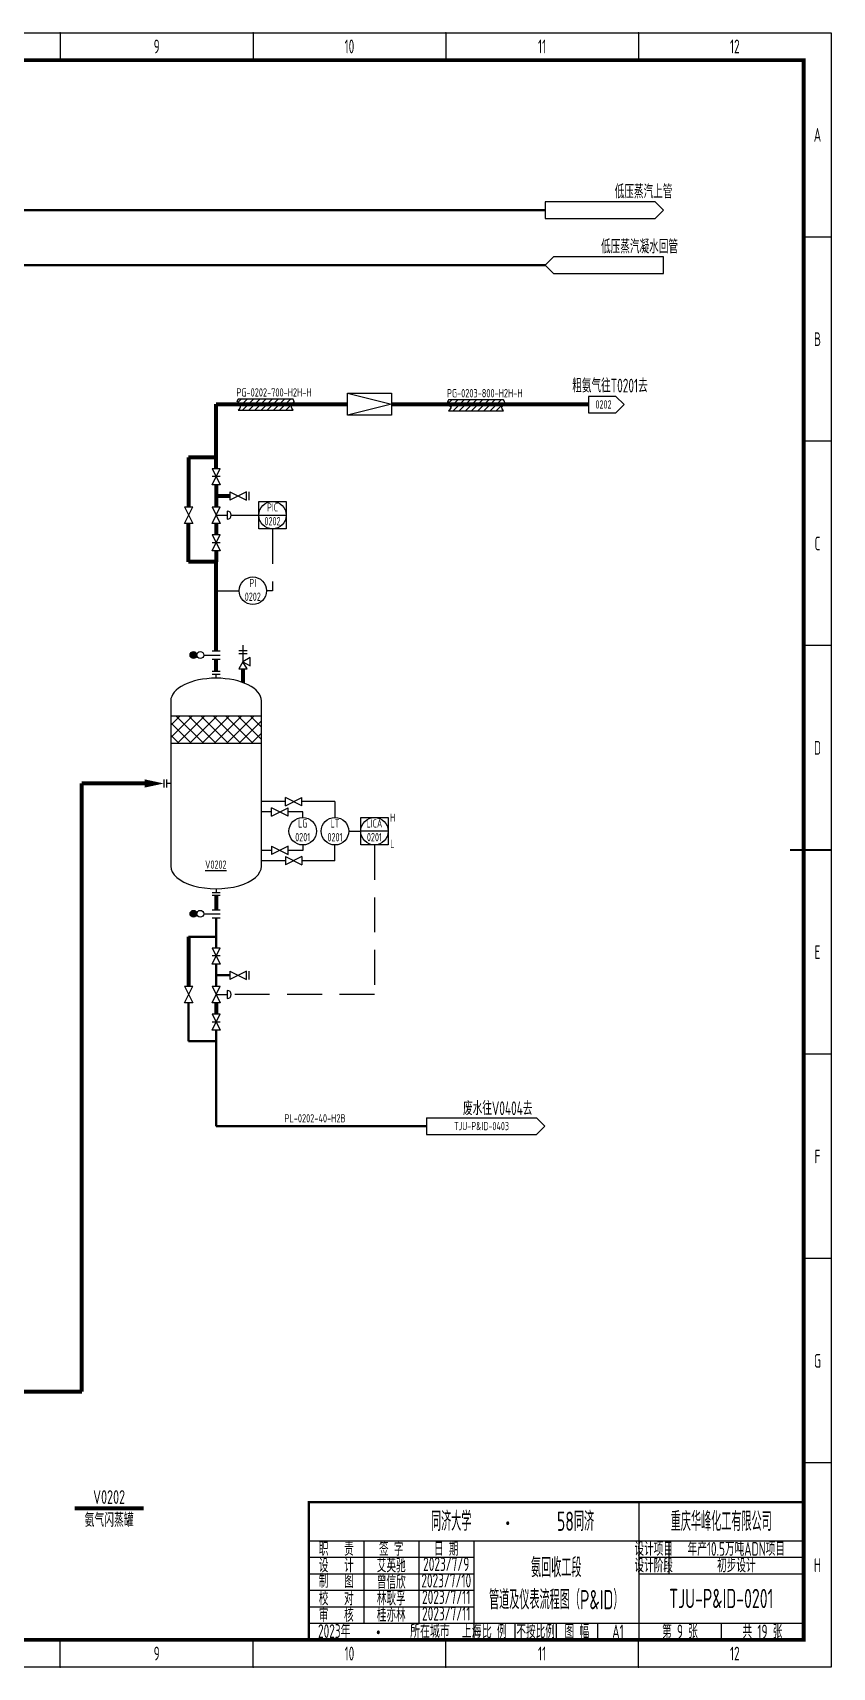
# Model space of a CAD drawing. Header units: millimetres. Extents: x 453 to 7190, y 523 to 4294.
# Drawn here: x 1694 to 1985, y 2111 to 2705 of the extents above; entities that cross this region are included whole.
import ezdxf

# ---------------------------------------------------------------- set-up
doc = ezdxf.new("R2010")
doc.units = ezdxf.units.MM
doc.linetypes.add('DASHED', pattern=[19.05, 12.7, -6.35])
for name, color, linetype, lineweight in [('01-主物流线-粗实线', 134, 'Continuous', 80), ('02-次要物流线-中粗线', 30, 'Continuous', 40), ('03-设备外轮廓线-细实线', 7, 'Continuous', 25), ('04-设备内部件-细实线', 170, 'Continuous', 25), ('05-图框与标题栏', 7, 'Continuous', 25), ('06-公用工程-中、低压蒸汽与凝水回管', 14, 'Continuous', 40), ('08-进出物流标志', 7, 'Continuous', 25), ('09-文本', 7, 'Continuous', 25), ('10-流股接续标志', 7, 'Continuous', 25), ('11-文本', 7, 'Continuous', 25), ('11-管道组合号', 50, 'Continuous', 15), ('11-阀门与管件', 102, 'Continuous', 25), ('12-信号线', 226, 'DASHED', 25), ('12-设备位号线', 7, 'Continuous', 80), ('13-电动气动信号线', 226, 'DASHED', 25), ('14-箭头', 7, 'Continuous', 25), ('15-仪表', 190, 'Continuous', 25), ('16-阀门与管件', 102, 'Continuous', 25), ('A设备轮廓', 7, 'Continuous', 25)]:
    doc.layers.add(name, color=color, linetype=linetype, lineweight=lineweight)
doc.layers.add('TITLE', color=7, linetype='Continuous')
doc.styles.add('3-gbcbig', font='gbenor.shx', dxfattribs={"width": 0.7, "height": 3, "bigfont": 'gbcbig.shx'})
doc.styles.add('5-gbcbig', font='gbenor.shx', dxfattribs={"width": 0.7, "height": 5, "bigfont": 'gbcbig.shx'})
doc.styles.add('7-gbcbig', font='gbenor.shx', dxfattribs={"width": 0.7, "height": 7, "bigfont": 'gbcbig.shx'})
doc.styles.get("Standard").update_dxf_attribs({"font": 'arial.ttf'})
doc.styles.add('头号烷家', font='gbenor.shx', dxfattribs={"width": 0.75, "height": 3, "bigfont": 'gbcbig.shx'})
pattern_1 = [(45, (1087.1053, -80.7355), (-2.245064, 2.245064), []), (135, (1087.1053, -80.7355), (-2.245064, -2.245064), [])]

# ---------------------------------------------------------------- blocks, each defined once
blk = doc.blocks.new('管道组合号')
at = {"layer": '11-管道组合号', "style": '头号烷家', "width": 0.75}
blk.add_attdef('管道组合号', (-4.3, 3.13), '', height=3, dxfattribs=at)

msp = doc.modelspace()

# ---------------------------------------------------------------- hatches: boundary and pattern name
at = {"layer": '04-设备内部件-细实线'}
h = msp.add_hatch(dxfattribs=at)
h.set_pattern_fill('ANSI37', color=256)
h.set_pattern_definition(pattern_1)
h.paths.add_polyline_path([(1777.49, 2456.83), (1744.49, 2456.83), (1744.49, 2446.83), (1777.49, 2446.83)])
h = msp.add_hatch(dxfattribs=at)
h.set_pattern_fill('ANSI37', color=256)
h.set_pattern_definition(pattern_1)
h.paths.add_polyline_path([(1777.49, 2456.83), (1744.49, 2456.83), (1744.49, 2446.83), (1777.49, 2446.83)])
at = {"layer": '16-阀门与管件'}
for points in [[(1753.99, 2478.99, 1), (1751.49, 2478.99, 1)], [(1753.99, 2478.99, 1), (1751.49, 2478.99, 1)], [(1753.99, 2384.97, 1), (1751.49, 2384.97, 1)], [(1753.99, 2384.97, 1), (1751.49, 2384.97, 1)]]:
    msp.add_hatch(color=256, dxfattribs=at).paths.add_polyline_path(points)
at = {"layer": 'A设备轮廓', "ltscale": 0.25}
h = msp.add_hatch(dxfattribs=at)
h.set_pattern_fill('ANSI31', color=256, scale=0.5, angle=180, style=0)
h.set_pattern_definition([(225, (3608.8944, 5230.2719), (1.122532, -1.122532), [])])
edge = h.paths.add_edge_path()
edge.add_spline(control_points=[(1768.98, 2572.02), (1768.69, 2571.49), (1768.09, 2570.39), (1770.36, 2569.51), (1769.44, 2568.51), (1768.98, 2568.02)], knot_values=[0, 0, 0, 0, 1.52304, 3.144702, 4.721047, 4.721047, 4.721047, 4.721047], degree=3, periodic=0)
edge.add_line((1768.98, 2568.02), (1788.98, 2568.02))
edge.add_spline(control_points=[(1788.98, 2568.02), (1788.62, 2568.51), (1787.88, 2569.52), (1789.77, 2570.57), (1789.23, 2571.57), (1788.98, 2572.02)], knot_values=[0, 0, 0, 0, 1.52304, 3.144702, 4.487312, 4.487312, 4.487312, 4.487312], degree=3, periodic=0)
edge.add_line((1788.98, 2572.02), (1768.98, 2572.02))
h = msp.add_hatch(dxfattribs=at)
h.set_pattern_fill('ANSI31', color=256, scale=0.5, angle=180, style=0)
h.set_pattern_definition([(225, (3685.4445, 5229.9914), (1.122532, -1.122532), [])])
edge = h.paths.add_edge_path()
edge.add_spline(control_points=[(1845.53, 2571.74), (1845.24, 2571.21), (1844.64, 2570.11), (1846.91, 2569.23), (1845.99, 2568.23), (1845.53, 2567.74)], knot_values=[0, 0, 0, 0, 1.52304, 3.144702, 4.721047, 4.721047, 4.721047, 4.721047], degree=3, periodic=0)
edge.add_line((1845.53, 2567.74), (1865.53, 2567.74))
edge.add_spline(control_points=[(1865.53, 2567.74), (1865.17, 2568.23), (1864.43, 2569.24), (1866.32, 2570.29), (1865.78, 2571.29), (1865.53, 2571.74)], knot_values=[0, 0, 0, 0, 1.52304, 3.144702, 4.487312, 4.487312, 4.487312, 4.487312], degree=3, periodic=0)
edge.add_line((1865.53, 2571.74), (1845.53, 2571.74))

# ---------------------------------------------------------------- linework, layer by layer
for p, q in [((1906.34, 2573.01), (1896.34, 2573.01)), ((1896.34, 2573.01), (1896.34, 2567.01)), ((1909.34, 2570.01), (1906.34, 2573.01)), ((1896.34, 2567.01), (1906.34, 2567.01)), ((1906.34, 2567.01), (1909.34, 2570.01)), ((1762.49, 2473.08), (1759.49, 2473.08)), ((1762.49, 2473.08), (1759.49, 2473.08)), ((1759.49, 2472.08), (1762.49, 2472.08)), ((1759.49, 2472.08), (1762.49, 2472.08)), ((1760.99, 2470.58), (1760.99, 2472.08)), ((1760.99, 2470.58), (1760.99, 2472.08)), ((1741.99, 2433.83), (1741.99, 2430.83)), ((1741.99, 2433.83), (1741.99, 2430.83)), ((1742.99, 2433.83), (1742.99, 2430.83)), ((1742.99, 2433.83), (1742.99, 2430.83)), ((1744.49, 2432.33), (1742.99, 2432.33)), ((1744.49, 2432.33), (1742.99, 2432.33)), ((1760.99, 2394.08), (1760.99, 2392.58)), ((1760.99, 2394.08), (1760.99, 2392.58)), ((1762.49, 2392.58), (1759.49, 2392.58)), ((1762.49, 2392.58), (1759.49, 2392.58)), ((1762.49, 2391.58), (1759.49, 2391.58)), ((1762.49, 2391.58), (1759.49, 2391.58))]:
    msp.add_line(p, q)
at = {"layer": '01-主物流线-粗实线'}
for p, q in [((1760.99, 2550.83), (1760.99, 2570.15)), ((1760.99, 2570.15), (1808.78, 2570.15)), ((1824.78, 2570.15), (1896.35, 2570.15)), ((1760.99, 2550.83), (1750.99, 2550.83)), ((1750.99, 2550.83), (1750.99, 2532.83)), ((1760.99, 2550.83), (1750.99, 2550.83)), ((1750.99, 2550.83), (1750.99, 2532.83)), ((1760.99, 2546.83), (1760.99, 2550.83)), ((1760.99, 2546.83), (1760.99, 2550.83)), ((1760.99, 2540.83), (1760.99, 2532.83)), ((1760.99, 2540.83), (1760.99, 2532.83)), ((1760.99, 2536.83), (1765.99, 2536.83)), ((1760.99, 2536.83), (1765.99, 2536.83)), ((1750.99, 2512.83), (1750.99, 2526.83)), ((1750.99, 2512.83), (1750.99, 2526.83)), ((1760.99, 2526.83), (1760.99, 2522.83)), ((1760.99, 2526.83), (1760.99, 2522.83)), ((1760.99, 2512.83), (1750.99, 2512.83)), ((1760.99, 2512.83), (1750.99, 2512.83)), ((1760.99, 2516.83), (1760.99, 2512.83)), ((1760.99, 2516.83), (1760.99, 2512.83)), ((1760.99, 2480.49), (1760.99, 2512.83)), ((1760.99, 2480.49), (1760.99, 2512.83)), ((1760.99, 2473.08), (1760.99, 2477.49)), ((1760.99, 2473.08), (1760.99, 2477.49)), ((1770.75, 2473.99), (1770.75, 2468.99)), ((1770.75, 2473.99), (1770.75, 2468.99)), ((1712.13, 2211.43), (1712.13, 2432.33)), ((1734.99, 2432.33), (1712.13, 2432.33)), ((1760.99, 2391.58), (1760.99, 2386.47)), ((1750.99, 2376.65), (1750.99, 2358.65)), ((1760.99, 2352.65), (1760.99, 2348.65)), ((1593.52, 2211.43), (1712.13, 2211.43))]:
    msp.add_line(p, q, dxfattribs=at)
at = {"layer": '02-次要物流线-中粗线'}
for p, q in [((1760.99, 2391.58), (1760.99, 2386.47)), ((1760.99, 2376.65), (1760.99, 2383.47)), ((1760.99, 2376.65), (1760.99, 2383.47)), ((1760.99, 2376.65), (1750.99, 2376.65)), ((1760.99, 2376.65), (1750.99, 2376.65)), ((1750.99, 2376.65), (1750.99, 2358.65)), ((1760.99, 2372.65), (1760.99, 2376.65)), ((1760.99, 2372.65), (1760.99, 2376.65)), ((1760.99, 2366.65), (1760.99, 2358.65)), ((1760.99, 2366.65), (1760.99, 2358.65)), ((1760.99, 2362.65), (1765.99, 2362.65)), ((1760.99, 2362.65), (1765.99, 2362.65)), ((1750.99, 2338.65), (1750.99, 2352.65)), ((1750.99, 2338.65), (1750.99, 2352.65)), ((1760.99, 2352.65), (1760.99, 2348.65)), ((1760.99, 2342.65), (1760.99, 2338.65)), ((1760.99, 2342.65), (1760.99, 2338.65)), ((1760.99, 2338.65), (1750.99, 2338.65)), ((1760.99, 2338.65), (1750.99, 2338.65)), ((1760.99, 2338.65), (1760.99, 2307.83)), ((1760.99, 2307.83), (1837.5, 2307.83))]:
    msp.add_line(p, q, dxfattribs=at)
at = {"layer": '03-设备外轮廓线-细实线'}
for p, q in [((1744.49, 2462.33), (1744.49, 2402.33)), ((1744.49, 2462.33), (1744.49, 2402.33)), ((1777.49, 2402.33), (1777.49, 2462.33)), ((1777.49, 2402.33), (1777.49, 2462.33))]:
    msp.add_line(p, q, dxfattribs=at)
for centre, start_param, end_param in [((1760.99, 2462.33), 3.141593, 6.283185), ((1760.99, 2462.33), 3.141593, 6.283185), ((1760.99, 2402.33), 0, 3.141593), ((1760.99, 2402.33), 0, 3.141593)]:
    msp.add_ellipse(centre, major_axis=(-16.5, 0), ratio=0.5, start_param=start_param, end_param=end_param, dxfattribs=at)
at = {"layer": '04-设备内部件-细实线'}
for p, q in [((1777.49, 2456.83), (1744.49, 2456.83)), ((1777.49, 2456.83), (1744.49, 2456.83)), ((1777.49, 2446.83), (1744.49, 2446.83)), ((1777.49, 2446.83), (1744.49, 2446.83))]:
    msp.add_line(p, q, dxfattribs=at)
at = {"layer": '05-图框与标题栏'}
for p, q in [((1704.33, 2705.16), (1704.33, 2695.16)), ((1774.42, 2705.16), (1774.42, 2695.16)), ((1844.5, 2705.16), (1844.5, 2695.16)), ((1914.58, 2705.16), (1914.58, 2695.16)), ((1984.67, 2630.91), (1974.67, 2630.91)), ((1984.67, 2556.66), (1974.67, 2556.66)), ((1984.67, 2482.41), (1974.67, 2482.41)), ((1984.67, 2333.91), (1974.67, 2333.91)), ((1984.67, 2259.66), (1974.67, 2259.66)), ((1984.67, 2185.41), (1974.67, 2185.41)), ((1914.67, 2171.16), (1914.67, 2121.16)), ((1794.67, 2157.16), (1974.67, 2157.16)), ((1814.67, 2157.16), (1814.67, 2127.16)), ((1834.67, 2157.16), (1834.67, 2127.16)), ((1854.67, 2157.16), (1854.67, 2121.16)), ((1925.67, 2157.16), (1925.67, 2145.16)), ((1794.67, 2151.16), (1854.67, 2151.16)), ((1914.67, 2151.16), (1974.67, 2151.16)), ((1794.67, 2145.16), (1854.67, 2145.16)), ((1914.67, 2145.16), (1974.67, 2145.16)), ((1794.67, 2139.16), (1854.67, 2139.16)), ((1794.67, 2133.16), (1854.67, 2133.16)), ((1794.67, 2127.16), (1974.67, 2127.16)), ((1869.67, 2127.16), (1869.67, 2121.16)), ((1884.67, 2127.16), (1884.67, 2121.16)), ((1899.67, 2127.16), (1899.67, 2121.16)), ((1944.67, 2127.16), (1944.67, 2121.16)), ((1704.33, 2111.16), (1704.33, 2121.16)), ((1774.42, 2111.16), (1774.42, 2121.16)), ((1844.5, 2111.16), (1844.5, 2121.16)), ((1914.58, 2111.16), (1914.58, 2121.16))]:
    msp.add_line(p, q, dxfattribs=at)
at = {"layer": '05-图框与标题栏', "const_width": 1.4}
msp.add_lwpolyline([(1168.67, 2695.16), (1168.67, 2121.16), (1974.67, 2121.16), (1974.67, 2695.16)], close=True, dxfattribs=at)
at = {"layer": '05-图框与标题栏', "const_width": 0.8}
for points in [[(1984.67, 2408.16), (1969.67, 2408.16)], [(1974.67, 2171.16), (1794.67, 2171.16), (1794.67, 2121.16)]]:
    msp.add_lwpolyline(points, dxfattribs=at)
at = {"layer": '05-图框与标题栏'}
for p in [(1704.33, 2705.16), (1704.33, 2705.16), (1704.33, 2705.16), (1774.42, 2705.16), (1774.42, 2705.16), (1774.42, 2705.16), (1844.5, 2705.16), (1844.5, 2705.16), (1844.5, 2705.16), (1914.58, 2705.16), (1914.58, 2705.16), (1914.58, 2705.16), (1984.67, 2630.91), (1984.67, 2556.66), (1984.67, 2482.41), (1984.67, 2408.16), (1984.67, 2333.91), (1984.67, 2259.66), (1984.67, 2185.41), (1704.33, 2111.16), (1774.42, 2111.16), (1844.5, 2111.16), (1914.58, 2111.16)]:
    msp.add_point(p, dxfattribs=at)
at = {"layer": '06-公用工程-中、低压蒸汽与凝水回管'}
for p, q in [((1261.64, 2640.69), (1880.7, 2640.69)), ((1261.64, 2620.69), (1880.7, 2620.69))]:
    msp.add_line(p, q, dxfattribs=at)
at = {"layer": '08-进出物流标志'}
for p, q in [((1837.5, 2310.83), (1877.5, 2310.83)), ((1837.5, 2310.83), (1837.5, 2304.83)), ((1880.5, 2307.83), (1877.5, 2310.83)), ((1837.5, 2304.83), (1877.5, 2304.83)), ((1880.5, 2307.83), (1877.5, 2304.83))]:
    msp.add_line(p, q, dxfattribs=at)
at = {"layer": '10-流股接续标志'}
for p, q in [((1920.7, 2643.69), (1880.7, 2643.69)), ((1880.7, 2643.69), (1880.7, 2637.69)), ((1923.7, 2640.69), (1920.7, 2643.69)), ((1880.7, 2637.69), (1920.7, 2637.69)), ((1920.7, 2637.69), (1923.7, 2640.69)), ((1883.7, 2623.69), (1880.7, 2620.69)), ((1880.7, 2620.69), (1883.7, 2617.69)), ((1923.7, 2623.69), (1883.7, 2623.69)), ((1923.7, 2617.69), (1923.7, 2623.69)), ((1883.7, 2617.69), (1923.7, 2617.69))]:
    msp.add_line(p, q, dxfattribs=at)
at = {"layer": '11-阀门与管件'}
for p, q in [((1808.78, 2566.15), (1808.78, 2574.15)), ((1808.78, 2574.15), (1824.78, 2574.15)), ((1808.78, 2574.15), (1824.78, 2570.15)), ((1824.78, 2574.15), (1824.78, 2566.15)), ((1824.78, 2570.15), (1808.78, 2566.15)), ((1824.78, 2566.15), (1808.78, 2566.15))]:
    msp.add_line(p, q, dxfattribs=at)
at = {"layer": '12-信号线'}
for p, q in [((1766.49, 2529.83), (1776.49, 2529.83)), ((1766.49, 2529.83), (1776.49, 2529.83)), ((1781.49, 2524.83), (1781.49, 2502.37)), ((1781.49, 2524.83), (1781.49, 2502.37)), ((1781.49, 2502.37), (1779.33, 2502.37)), ((1781.49, 2502.37), (1779.33, 2502.37))]:
    msp.add_line(p, q, dxfattribs=at)
at = {"layer": '12-设备位号线'}
msp.add_line((1734.58, 2168.87), (1709.58, 2168.87), dxfattribs=at)
at = {"layer": '13-电动气动信号线'}
for p, q in [((1818.55, 2409.99), (1818.55, 2355.65)), ((1818.55, 2409.99), (1818.55, 2355.65)), ((1818.55, 2355.65), (1766.49, 2355.65)), ((1818.55, 2355.65), (1766.49, 2355.65))]:
    msp.add_line(p, q, dxfattribs=at)
at = {"layer": '14-箭头'}
msp.add_lwpolyline([(1741.99, 2432.33, 0, 3, 0), (1734.99, 2432.33, 3, 3, 0)], format="xyseb", dxfattribs=at)
msp.add_lwpolyline([(1741.99, 2432.33, 0, 3, 0), (1734.99, 2432.33, 3, 3, 0)], format="xyseb", dxfattribs=at)
at = {"layer": '15-仪表'}
for p, q in [((1776.49, 2524.83), (1776.49, 2534.83)), ((1776.49, 2534.83), (1781.49, 2534.83)), ((1776.49, 2524.83), (1776.49, 2534.83)), ((1776.49, 2534.83), (1781.49, 2534.83)), ((1781.49, 2534.83), (1786.49, 2534.83)), ((1781.49, 2534.83), (1786.49, 2534.83)), ((1786.49, 2534.83), (1786.49, 2524.83)), ((1786.49, 2534.83), (1786.49, 2524.83)), ((1776.49, 2529.83), (1786.49, 2529.83)), ((1776.49, 2529.83), (1786.49, 2529.83)), ((1786.49, 2524.83), (1776.49, 2524.83)), ((1786.49, 2524.83), (1776.49, 2524.83)), ((1760.99, 2502.37), (1769.33, 2502.37)), ((1760.99, 2502.37), (1769.33, 2502.37)), ((1786.18, 2425.72), (1777.49, 2425.72)), ((1786.18, 2425.72), (1777.49, 2425.72)), ((1804.21, 2425.72), (1792.18, 2425.72)), ((1804.21, 2425.72), (1792.18, 2425.72)), ((1804.21, 2425.72), (1804.21, 2419.99)), ((1804.21, 2425.72), (1804.21, 2419.99)), ((1781.17, 2421.99), (1777.49, 2421.99)), ((1781.17, 2421.99), (1777.49, 2421.99)), ((1792.47, 2421.99), (1787.17, 2421.99)), ((1792.47, 2421.99), (1787.17, 2421.99)), ((1792.47, 2419.99), (1792.47, 2421.99)), ((1792.47, 2419.99), (1792.47, 2421.99)), ((1813.55, 2409.99), (1813.55, 2419.99)), ((1813.55, 2419.99), (1823.55, 2419.99)), ((1813.55, 2409.99), (1813.55, 2419.99)), ((1813.55, 2419.99), (1823.55, 2419.99)), ((1823.55, 2419.99), (1823.55, 2409.99)), ((1823.55, 2419.99), (1823.55, 2409.99)), ((1809.21, 2414.99), (1813.55, 2414.99)), ((1809.21, 2414.99), (1813.55, 2414.99)), ((1823.55, 2414.99), (1813.55, 2414.99)), ((1823.55, 2414.99), (1813.55, 2414.99)), ((1781.17, 2407.99), (1777.49, 2407.99)), ((1781.17, 2407.99), (1777.49, 2407.99)), ((1792.47, 2407.99), (1787.17, 2407.99)), ((1792.47, 2407.99), (1787.17, 2407.99)), ((1792.47, 2409.99), (1792.47, 2407.99)), ((1792.47, 2409.99), (1792.47, 2407.99)), ((1804.21, 2404.26), (1804.21, 2409.99)), ((1804.21, 2404.26), (1804.21, 2409.99)), ((1823.55, 2409.99), (1813.55, 2409.99)), ((1823.55, 2409.99), (1813.55, 2409.99)), ((1786.18, 2404.26), (1777.49, 2404.26)), ((1786.18, 2404.26), (1777.49, 2404.26)), ((1804.21, 2404.26), (1792.18, 2404.26)), ((1804.21, 2404.26), (1792.18, 2404.26))]:
    msp.add_line(p, q, dxfattribs=at)
for centre in [(1781.49, 2529.83), (1781.49, 2529.83), (1774.33, 2502.37), (1774.33, 2502.37), (1792.47, 2414.99), (1792.47, 2414.99), (1804.21, 2414.99), (1804.21, 2414.99), (1818.55, 2414.99), (1818.55, 2414.99)]:
    msp.add_circle(centre, 5, dxfattribs=at)
at = {"layer": '16-阀门与管件'}
for p, q in [((1759.49, 2546.83), (1762.49, 2546.83)), ((1759.49, 2546.83), (1762.49, 2540.83)), ((1759.49, 2540.83), (1762.49, 2546.83)), ((1759.49, 2546.83), (1762.49, 2546.83)), ((1759.49, 2546.83), (1762.49, 2540.83)), ((1759.49, 2540.83), (1762.49, 2546.83)), ((1762.49, 2543.83), (1759.49, 2543.83)), ((1762.49, 2543.83), (1759.49, 2543.83)), ((1762.49, 2540.83), (1759.49, 2540.83)), ((1762.49, 2540.83), (1759.49, 2540.83)), ((1765.99, 2538.33), (1765.99, 2535.33)), ((1771.99, 2538.33), (1765.99, 2535.33)), ((1765.99, 2538.33), (1771.99, 2535.33)), ((1765.99, 2538.33), (1765.99, 2535.33)), ((1771.99, 2538.33), (1765.99, 2535.33)), ((1765.99, 2538.33), (1771.99, 2535.33)), ((1771.99, 2535.33), (1771.99, 2538.33)), ((1771.99, 2535.33), (1771.99, 2538.33)), ((1772.99, 2535.33), (1772.99, 2538.33)), ((1772.99, 2535.33), (1772.99, 2538.33)), ((1749.49, 2532.83), (1752.49, 2532.83)), ((1749.49, 2532.83), (1752.49, 2526.83)), ((1749.49, 2526.83), (1752.49, 2532.83)), ((1749.49, 2532.83), (1752.49, 2532.83)), ((1749.49, 2532.83), (1752.49, 2526.83)), ((1749.49, 2526.83), (1752.49, 2532.83)), ((1759.49, 2532.83), (1762.49, 2532.83)), ((1759.49, 2532.83), (1762.49, 2526.83)), ((1759.49, 2526.83), (1762.49, 2532.83)), ((1759.49, 2532.83), (1762.49, 2532.83)), ((1759.49, 2532.83), (1762.49, 2526.83)), ((1759.49, 2526.83), (1762.49, 2532.83)), ((1764.99, 2531.33), (1764.99, 2528.33)), ((1764.99, 2531.33), (1764.99, 2528.33)), ((1752.49, 2526.83), (1749.49, 2526.83)), ((1752.49, 2526.83), (1749.49, 2526.83)), ((1762.49, 2526.83), (1759.49, 2526.83)), ((1762.49, 2526.83), (1759.49, 2526.83)), ((1760.99, 2529.83), (1764.99, 2529.83)), ((1760.99, 2529.83), (1764.99, 2529.83)), ((1759.49, 2522.83), (1762.49, 2522.83)), ((1759.49, 2522.83), (1762.49, 2516.83)), ((1759.49, 2516.83), (1762.49, 2522.83)), ((1759.49, 2522.83), (1762.49, 2522.83)), ((1759.49, 2522.83), (1762.49, 2516.83)), ((1759.49, 2516.83), (1762.49, 2522.83)), ((1762.49, 2519.83), (1759.49, 2519.83)), ((1762.49, 2519.83), (1759.49, 2519.83)), ((1762.49, 2516.83), (1759.49, 2516.83)), ((1762.49, 2516.83), (1759.49, 2516.83)), ((1756.49, 2478.99), (1762.49, 2478.99)), ((1756.49, 2478.99), (1762.49, 2478.99)), ((1759.49, 2480.49), (1762.49, 2480.49)), ((1759.49, 2480.49), (1762.49, 2480.49)), ((1759.49, 2477.49), (1762.49, 2477.49)), ((1759.49, 2477.49), (1762.49, 2477.49)), ((1772.25, 2480.59), (1769.25, 2480.59)), ((1772.25, 2480.59), (1769.25, 2480.59)), ((1769.25, 2479.59), (1772.25, 2479.59)), ((1769.25, 2479.59), (1772.25, 2479.59)), ((1770.75, 2482.59), (1770.75, 2476.59)), ((1770.75, 2482.59), (1770.75, 2476.59)), ((1773.34, 2478.09), (1770.75, 2476.59)), ((1773.34, 2478.09), (1770.75, 2476.59)), ((1773.34, 2475.09), (1773.34, 2478.09)), ((1773.34, 2475.09), (1773.34, 2478.09)), ((1773.34, 2475.09), (1773.34, 2478.09)), ((1773.34, 2475.09), (1773.34, 2478.09)), ((1770.75, 2476.59), (1769.25, 2473.99)), ((1770.75, 2476.59), (1769.25, 2473.99)), ((1769.25, 2473.99), (1772.25, 2473.99)), ((1769.25, 2473.99), (1772.25, 2473.99)), ((1772.25, 2473.99), (1770.75, 2476.59)), ((1770.75, 2476.59), (1773.34, 2475.09)), ((1772.25, 2473.99), (1770.75, 2476.59)), ((1770.75, 2476.59), (1773.34, 2475.09)), ((1786.18, 2424.22), (1786.18, 2427.22)), ((1786.18, 2424.22), (1792.18, 2427.22)), ((1792.18, 2424.22), (1786.18, 2427.22)), ((1786.18, 2424.22), (1786.18, 2427.22)), ((1786.18, 2424.22), (1792.18, 2427.22)), ((1792.18, 2424.22), (1786.18, 2427.22)), ((1792.18, 2424.22), (1792.18, 2427.22)), ((1792.18, 2424.22), (1792.18, 2427.22)), ((1781.17, 2420.49), (1781.17, 2423.49)), ((1781.17, 2420.49), (1787.17, 2423.49)), ((1787.17, 2420.49), (1781.17, 2423.49)), ((1781.17, 2420.49), (1781.17, 2423.49)), ((1781.17, 2420.49), (1787.17, 2423.49)), ((1787.17, 2420.49), (1781.17, 2423.49)), ((1787.17, 2420.49), (1787.17, 2423.49)), ((1787.17, 2420.49), (1787.17, 2423.49)), ((1781.17, 2409.49), (1781.17, 2406.49)), ((1781.17, 2409.49), (1787.17, 2406.49)), ((1787.17, 2409.49), (1781.17, 2406.49)), ((1781.17, 2409.49), (1781.17, 2406.49)), ((1781.17, 2409.49), (1787.17, 2406.49)), ((1787.17, 2409.49), (1781.17, 2406.49)), ((1786.18, 2405.76), (1786.18, 2402.76)), ((1786.18, 2405.76), (1792.18, 2402.76)), ((1792.18, 2405.76), (1786.18, 2402.76)), ((1786.18, 2405.76), (1786.18, 2402.76)), ((1786.18, 2405.76), (1792.18, 2402.76)), ((1792.18, 2405.76), (1786.18, 2402.76)), ((1787.17, 2406.49), (1787.17, 2409.49)), ((1787.17, 2406.49), (1787.17, 2409.49)), ((1792.18, 2405.76), (1792.18, 2402.76)), ((1792.18, 2405.76), (1792.18, 2402.76)), ((1756.49, 2384.97), (1762.49, 2384.97)), ((1756.49, 2384.97), (1762.49, 2384.97)), ((1759.49, 2386.47), (1762.49, 2386.47)), ((1759.49, 2386.47), (1762.49, 2386.47)), ((1759.49, 2383.47), (1762.49, 2383.47)), ((1759.49, 2383.47), (1762.49, 2383.47)), ((1759.49, 2372.65), (1762.49, 2372.65)), ((1759.49, 2372.65), (1762.49, 2366.65)), ((1759.49, 2366.65), (1762.49, 2372.65)), ((1759.49, 2372.65), (1762.49, 2372.65)), ((1759.49, 2372.65), (1762.49, 2366.65)), ((1759.49, 2366.65), (1762.49, 2372.65)), ((1762.49, 2369.65), (1759.49, 2369.65)), ((1762.49, 2369.65), (1759.49, 2369.65)), ((1762.49, 2366.65), (1759.49, 2366.65)), ((1762.49, 2366.65), (1759.49, 2366.65)), ((1765.99, 2364.15), (1765.99, 2361.15)), ((1771.99, 2364.15), (1765.99, 2361.15)), ((1765.99, 2364.15), (1771.99, 2361.15)), ((1765.99, 2364.15), (1765.99, 2361.15)), ((1771.99, 2364.15), (1765.99, 2361.15)), ((1765.99, 2364.15), (1771.99, 2361.15)), ((1771.99, 2361.15), (1771.99, 2364.15)), ((1771.99, 2361.15), (1771.99, 2364.15)), ((1772.99, 2361.15), (1772.99, 2364.15)), ((1772.99, 2361.15), (1772.99, 2364.15)), ((1749.49, 2358.65), (1752.49, 2358.65)), ((1749.49, 2358.65), (1752.49, 2352.65)), ((1749.49, 2352.65), (1752.49, 2358.65)), ((1749.49, 2358.65), (1752.49, 2358.65)), ((1749.49, 2358.65), (1752.49, 2352.65)), ((1749.49, 2352.65), (1752.49, 2358.65)), ((1759.49, 2358.65), (1762.49, 2358.65)), ((1759.49, 2358.65), (1762.49, 2352.65)), ((1759.49, 2352.65), (1762.49, 2358.65)), ((1759.49, 2358.65), (1762.49, 2358.65)), ((1759.49, 2358.65), (1762.49, 2352.65)), ((1759.49, 2352.65), (1762.49, 2358.65)), ((1752.49, 2352.65), (1749.49, 2352.65)), ((1752.49, 2352.65), (1749.49, 2352.65)), ((1762.49, 2352.65), (1759.49, 2352.65)), ((1762.49, 2352.65), (1759.49, 2352.65)), ((1760.99, 2355.65), (1764.99, 2355.65)), ((1760.99, 2355.65), (1764.99, 2355.65)), ((1764.99, 2357.15), (1764.99, 2354.15)), ((1764.99, 2357.15), (1764.99, 2354.15)), ((1759.49, 2348.65), (1762.49, 2348.65)), ((1759.49, 2348.65), (1762.49, 2342.65)), ((1759.49, 2342.65), (1762.49, 2348.65)), ((1759.49, 2348.65), (1762.49, 2348.65)), ((1759.49, 2348.65), (1762.49, 2342.65)), ((1759.49, 2342.65), (1762.49, 2348.65)), ((1762.49, 2345.65), (1759.49, 2345.65)), ((1762.49, 2345.65), (1759.49, 2345.65)), ((1762.49, 2342.65), (1759.49, 2342.65)), ((1762.49, 2342.65), (1759.49, 2342.65))]:
    msp.add_line(p, q, dxfattribs=at)
for centre in [(1752.74, 2478.99), (1752.74, 2478.99), (1755.24, 2478.99), (1755.24, 2478.99), (1752.74, 2384.97), (1752.74, 2384.97), (1755.24, 2384.97), (1755.24, 2384.97)]:
    msp.add_circle(centre, 1.25, dxfattribs=at)
for centre in [(1764.99, 2529.83), (1764.99, 2529.83), (1764.99, 2355.65), (1764.99, 2355.65)]:
    msp.add_arc(centre, 1.5, 270, 90, dxfattribs=at)
at = {"layer": 'A设备轮廓', "ltscale": 0.25}
for p, q in [((1788.98, 2572.02), (1768.98, 2572.02)), ((1768.98, 2568.02), (1788.98, 2568.02)), ((1865.53, 2571.74), (1845.53, 2571.74)), ((1845.53, 2567.74), (1865.53, 2567.74))]:
    msp.add_line(p, q, dxfattribs=at)
for points in [[(1768.98, 2572.02), (1768.6, 2570.54), (1769.75, 2569.4), (1768.98, 2568.02)], [(1788.98, 2568.02), (1788.39, 2569.42), (1789.35, 2570.73), (1788.98, 2572.02)], [(1845.53, 2571.74), (1845.15, 2570.26), (1846.3, 2569.12), (1845.53, 2567.74)], [(1865.53, 2567.74), (1864.94, 2569.14), (1865.9, 2570.45), (1865.53, 2571.74)]]:
    msp.add_spline(points, degree=3, dxfattribs=at)
at = {"layer": 'TITLE'}
for p, q in [((1143.67, 2705.16), (1984.67, 2705.16)), ((1984.67, 2705.16), (1984.67, 2111.16)), ((1984.67, 2111.16), (1143.67, 2111.16))]:
    msp.add_line(p, q, dxfattribs=at)
msp.add_lwpolyline([(1143.67, 2705.16), (1984.67, 2705.16), (1984.67, 2111.16), (1143.67, 2111.16)], close=True, dxfattribs=at)

# ---------------------------------------------------------------- block references
at = {"layer": '11-管道组合号'}
for p, values in [((1772.68, 2569.8), {'管道组合号': 'PG-0202-700-H2H-H'}), ((1849.23, 2569.52), {'管道组合号': 'PG-0203-800-H2H-H'}), ((1790.15, 2306.03), {'管道组合号': 'PL-0202-40-H2B'})]:
    msp.add_blockref('管道组合号', p, dxfattribs=at).add_auto_attribs(values)

# ---------------------------------------------------------------- texts
at = {"char_height": 3, "width": 6.4536, "attachment_point": 3, "style": '3-gbcbig'}
for s, insert in [('H', (1826.09, 2421.42)), ('H', (1826.09, 2421.42)), ('L', (1825.85, 2411.87)), ('L', (1825.85, 2411.87))]:
    msp.add_mtext(s, dxfattribs=dict(at, insert=insert))
at = {"insert": (1760.88, 2402.86), "char_height": 3, "attachment_point": 5, "style": '3-gbcbig'}
msp.add_mtext_dynamic_manual_height_columns('{\\LV0202}', width=12.7249, gutter_width=35, heights=[12.14], dxfattribs=at)
at = {"layer": '05-图框与标题栏', "attachment_point": 5}
for s, width, heights, insert, char_height, style in [('9', 70.0833, [0], (1739.37, 2700.16), 5, '5-gbcbig'), ('10', 70.0833, [0], (1809.46, 2700.16), 5, '5-gbcbig'), ('11', 70.0833, [0], (1879.54, 2700.16), 5, '5-gbcbig'), ('12', 70.0833, [0], (1949.62, 2700.16), 5, '5-gbcbig'), ('A', 10, [0], (1979.67, 2668.03), 5, '5-gbcbig'), ('B', 10, [0], (1979.67, 2593.78), 5, '5-gbcbig'), ('C', 10, [0], (1979.67, 2519.53), 5, '5-gbcbig'), ('D', 10, [0], (1979.67, 2445.28), 5, '5-gbcbig'), ('E', 10, [0], (1979.67, 2371.03), 5, '5-gbcbig'), ('F', 10, [0], (1979.67, 2296.78), 5, '5-gbcbig'), ('G', 10, [0], (1979.67, 2222.53), 5, '5-gbcbig'), ('重庆华峰化工有限公司', 60, [0], (1944.67, 2164.16), 7, '7-gbcbig'), ('职   责', 20, [0], (1804.67, 2154.16), 5, '5-gbcbig'), ('签 字', 20, [0], (1824.67, 2154.16), 5, '5-gbcbig'), ('日 期', 20, [0], (1844.67, 2154.16), 5, '5-gbcbig'), ('设计项目', 15, [0], (1920.11, 2154.16), 5, '5-gbcbig'), ('设   计', 20, [0], (1804.67, 2148.16), 5, '5-gbcbig'), ('艾英驰', 20, [0], (1824.67, 2148.16), 5, '5-gbcbig'), ('2023/7/9', 20, [0], (1844.67, 2148.66), 5, '5-gbcbig'), ('设计阶段', 15, [0], (1920.11, 2148.16), 5, '5-gbcbig'), ('H', 10, [0], (1979.67, 2148.28), 5, '5-gbcbig'), ('制   图', 20, [0], (1804.67, 2142.52), 5, '5-gbcbig'), ('曾信欣', 20, [0], (1824.67, 2142.16), 5, '5-gbcbig'), ('2023/7/10', 20, [0], (1844.67, 2142.66), 5, '5-gbcbig'), ('校   对', 20, [0], (1804.67, 2136.16), 5, '5-gbcbig'), ('林耿孚', 20, [0], (1824.67, 2136.16), 5, '5-gbcbig'), ('2023/7/11', 20, [0], (1844.67, 2136.66), 5, '5-gbcbig'), ('TJU-P&ID-0201', 60, [12.52], (1944.67, 2136.16), 7, '7-gbcbig'), ('审   核', 20, [0], (1804.67, 2130.16), 5, '5-gbcbig'), ('桂亦林', 20, [0], (1824.67, 2130.16), 5, '5-gbcbig'), ('2023/7/11', 20, [0], (1844.67, 2130.66), 5, '5-gbcbig'), ('比 例', 15, [0], (1862.17, 2124.16), 5, '5-gbcbig'), ('不按比例', 15, [0], (1877.17, 2124.16), 5, '5-gbcbig'), ('图 幅', 15, [0], (1892.17, 2124.16), 5, '5-gbcbig'), ('A1', 14.9167, [0], (1907.12, 2124.16), 5, '5-gbcbig'), ('第 9 张', 30, [0], (1929.67, 2124.16), 5, '5-gbcbig'), ('共 19 张', 30, [0], (1959.67, 2124.16), 5, '5-gbcbig'), ('9', 70.0833, [0], (1739.37, 2116.16), 5, '5-gbcbig'), ('10', 70.0833, [0], (1809.46, 2116.16), 5, '5-gbcbig'), ('11', 70.0833, [0], (1879.54, 2116.16), 5, '5-gbcbig'), ('12', 70.0833, [0], (1949.62, 2116.16), 5, '5-gbcbig')]:
    msp.add_mtext_dynamic_manual_height_columns(s, width=width, gutter_width=25, heights=heights, dxfattribs=dict(at, insert=insert, char_height=char_height, style=style))
at = {"layer": '05-图框与标题栏'}
for s, insert, char_height, width, attachment_point, style in [('\\pi5.78018;同济大学             ', (1833.34, 2164.22), 7, 32.2593, 4, '7-gbcbig'), ('58同济          ', (1891.68, 2164.22), 7, 32.2593, 5, '7-gbcbig'), (' 2023{\\W0.8;年          所在城市  上海}', (1796.14, 2124.31), 5, 67.5295, 4, '5-gbcbig'), ('{\\fFangSong|b0|i0|c134|p49;\\W0.8;·}', (1817.24, 2126.29), 5, 18.9039, 1, '5-gbcbig')]:
    msp.add_mtext(s, dxfattribs=dict(at, insert=insert, char_height=char_height, width=width, attachment_point=attachment_point, style=style))
at = {"layer": '05-图框与标题栏', "insert": (1864.31, 2165.94), "char_height": 5, "width": 31.5065, "attachment_point": 1}
msp.add_mtext('{\\fFangSong|b0|i0|c134|p49;\\W0.8;·}', dxfattribs=at)
at = {"layer": '09-文本'}
for s, width, gutter_width, heights, insert, char_height, attachment_point, style in [('\\pi34.37595;粗氨气往T0201去', 61.3245, 35, [11.23], (1856.1, 2579.42), 5, 1, '5-gbcbig'), ('0202', 40, 12.5, [0], (1901.86, 2570.06), 3, 5, '3-gbcbig'), ('\\pi34.37595;废水往V0404去', 60.5065, 35, [11.23], (1816.41, 2316.81), 5, 1, '5-gbcbig'), ('TJU-P&ID-0403', 40, 12.5, [0], (1857.5, 2307.83), 3, 5, '3-gbcbig'), ('{\\W0.75;V0202}\\P{\\A1;\\W0.75;氨气闪蒸罐}', 59.0038, 12.5, [0], (1722.08, 2168.84), 5, 5, '5-gbcbig'), ('年产10.5万吨ADN项目', 49.0599, 35, [0], (1950.14, 2154.16), 5, 5, '5-gbcbig'), ('氨回收工段\\P管道及仪表流程图（P&ID）', 60, 12.5, [0], (1884.67, 2141.5), 7, 5, '7-gbcbig'), ('初步设计', 48.9999, 12.5, [0], (1950.17, 2148.16), 5, 5, '5-gbcbig')]:
    msp.add_mtext_dynamic_manual_height_columns(s, width=width, gutter_width=gutter_width, heights=heights, dxfattribs=dict(at, insert=insert, char_height=char_height, attachment_point=attachment_point, style=style))
at = {"layer": '11-文本', "char_height": 5, "attachment_point": 1, "style": '5-gbcbig'}
for s, insert in [('低压蒸汽上管', (1905.93, 2649.94)), ('低压蒸汽凝水回管', (1900.96, 2629.94))]:
    msp.add_mtext_dynamic_manual_height_columns(s, width=29.1659, gutter_width=25, heights=[0], dxfattribs=dict(at, insert=insert))
at = {"layer": '15-仪表', "ltscale": 10, "char_height": 3, "width": 10, "attachment_point": 5, "style": '3-gbcbig'}
for s, insert in [('{\\C0;PIC\\P0202}', (1781.5, 2530.16)), ('{\\C0;PI\\P0202}', (1774.32, 2502.69)), ('{\\C0;LG\\P0201}', (1792.47, 2415.32)), ('{\\C0;LT\\P0201}', (1804.21, 2415.32)), ('{\\C0;LICA\\P0201}', (1818.55, 2415.32))]:
    msp.add_mtext(s, dxfattribs=dict(at, insert=insert))

doc.saveas('drawing.dxf')
